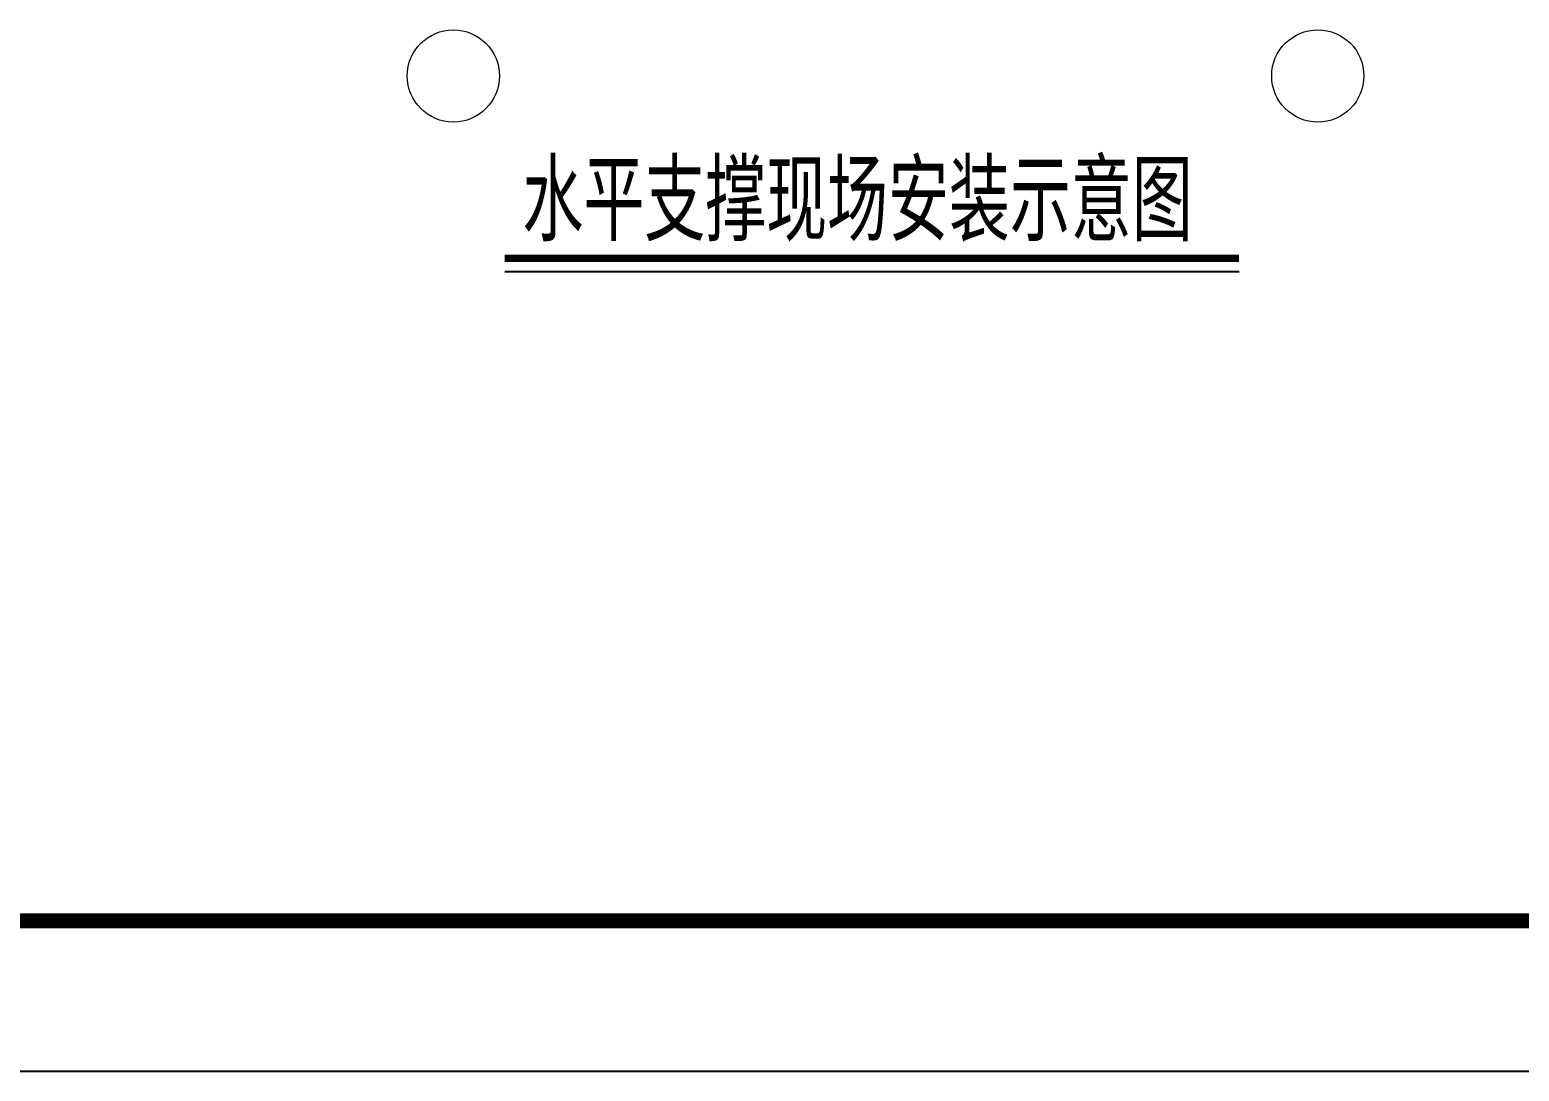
# Model space of a CAD drawing. Extents: x 8844666 to 9156203, y 1662182 to 2655606.
# Drawn here: x 8914703 to 8929564, y 2079844 to 2090227 of the extents above; entities that cross this region are included whole.
import ezdxf

# ---------------------------------------------------------------- set-up
doc = ezdxf.new("R2010")
doc.units = 0
doc.header["$LTSCALE"] = 1000
doc.header["$MEASUREMENT"] = 0
doc.layers.add('PUB_TITLE', color=4, linetype='CONTINUOUS')
doc.layers.add('一般文字', color=6, linetype='CONTINUOUS')
doc.layers.add('标注', color=4, linetype='CONTINUOUS', lineweight=20)
doc.styles.add('_HZTXT', font='atssdeng.shx', dxfattribs={"width": 0.8, "bigfont": 'atssdchn.shx'})

msp = doc.modelspace()

# ---------------------------------------------------------------- linework, layer by layer
at = {"layer": 'PUB_TITLE'}
msp.add_lwpolyline([(8903902.8, 2079844), (9156202.8, 2079844), (9156202.8, 2168944), (8903902.8, 2168944)], close=True, dxfattribs=at)
at = {"layer": 'PUB_TITLE', "const_width": 150}
msp.add_lwpolyline([(8907652.8, 2081344), (9154702.8, 2081344), (9154702.8, 2167444), (8907652.8, 2167444)], close=True, dxfattribs=at)
at = {"layer": '一般文字', "color": 2}
msp.add_line((8919441.3, 2087816.2), (8926769.6, 2087816.2), dxfattribs=at)
at = {"layer": '一般文字', "color": 2, "const_width": 72}
msp.add_lwpolyline([(8919441.3, 2087949.7), (8926769.6, 2087949.7)], dxfattribs=at)
at = {"layer": '标注', "linetype": 'Continuous'}
for centre in [(8918929.1, 2089767.2), (8927554.1, 2089767.2)]:
    msp.add_ellipse(centre, major_axis=(460, 0.5), ratio=1, start_param=-0.0010166, end_param=6.2821687, dxfattribs=at)

# ---------------------------------------------------------------- texts
at = {"layer": '一般文字', "color": 2, "style": '_HZTXT', "width": 0.8}
msp.add_text('水平支撑现场安装示意图', height=800, dxfattribs=at).set_placement((8919618.2, 2088119.4))

doc.saveas('drawing.dxf')
